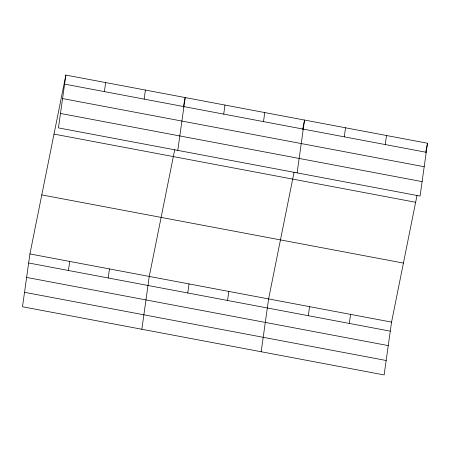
<?xml version="1.0" encoding="UTF-8"?>
<svg xmlns="http://www.w3.org/2000/svg" width="450" height="450" viewBox="0 0 450 450"><rect width="100%" height="100%" fill="white"/><g stroke="black" fill="none" stroke-linecap="round" stroke-linejoin="round"><path stroke-width="0.67" d="M65.869 75.071L58.444 127.896L420.075 196.065L427.5 143.241L65.869 75.071L29.925 253.935L22.5 306.759L384.131 374.929L391.556 322.104L417.015 195.407M68.434 270.478L69.705 261.433M104.377 91.62L105.649 82.569M108.214 277.982L109.485 268.931M144.157 99.118L145.429 90.067M141.84 329.254L149.259 276.429L174.724 149.726M177.784 150.39L185.209 97.566L183.274 107.173M187.768 292.978L189.039 283.928M223.718 114.114L224.989 105.064M227.548 300.476L228.819 291.426M263.492 121.612L264.769 112.567M261.174 351.754L268.599 298.924L294.064 172.226M297.124 172.89L304.543 120.066L302.614 129.673M308.312 315.703L309.583 306.652M344.261 136.839L345.532 127.789M349.296 323.426L350.572 314.381M385.245 144.568L386.516 135.517M425.706 152.167L427.5 143.241M64.597 84.116L426.229 152.291M62.567 98.567L424.198 166.736M60.474 113.451L422.106 181.62M54.006 134.094L415.637 202.269M41.788 194.906L403.414 263.081M29.925 253.935L391.556 322.104M28.654 262.98L390.285 331.155M26.623 277.425L388.254 345.6M24.531 292.309L386.162 360.484"/></g></svg>
